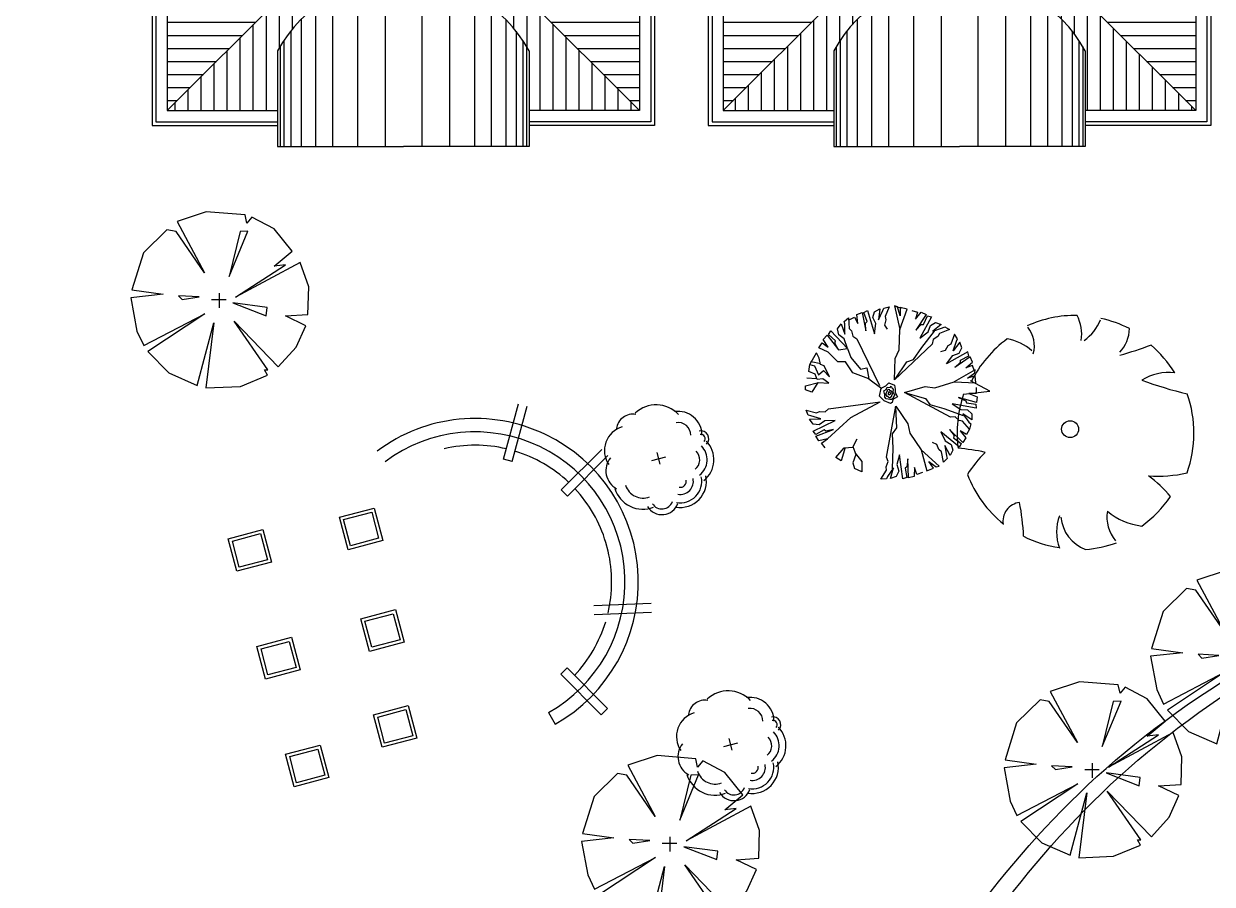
# Model space of a CAD drawing. Extents: x 225694 to 1397201, y -46174 to 794826.
# Drawn here: x 530021 to 564215, y 479209 to 503958 of the extents above; entities that cross this region are included whole.
import ezdxf

# ---------------------------------------------------------------- set-up
doc = ezdxf.new("R2010")
doc.units = 0
doc.header["$LTSCALE"] = 0.5
doc.header["$MEASUREMENT"] = 0
for name, color, linetype in [('08-树', 73, 'Continuous'), ('KJ', 8, 'Continuous'), ('TREE1', 62, 'Continuous'), ('屋顶', 135, 'Continuous'), ('树', 124, 'Continuous'), ('环境', 64, 'Continuous'), ('路', 40, 'Continuous')]:
    doc.layers.add(name, color=color, linetype=linetype)

# ---------------------------------------------------------------- blocks, each defined once
blk = doc.blocks.new('批杷')
at = {"layer": '08-树', "color": 124}
for p, q in [((-983, 2387), (-831, 2446)), ((-831, 2446), (-723, 1917)), ((-784, 2446), (-678, 2505)), ((-689, 2188), (-784, 2446)), ((-678, 2505), (-475, 1835)), ((-524, 2306), (-478, 2470)), ((-478, 2470), (-326, 2553)), ((-326, 2553), (-360, 2236)), ((-360, 2236), (-231, 2506)), ((-231, 2506), (-208, 2577)), ((-208, 2577), (-55, 2613)), ((-55, 2613), (-172, 2330)), ((296, 2576), (142, 2607)), ((601, 2507), (767, 2457)), ((767, 2457), (700, 2258)), ((700, 2258), (866, 2457)), ((866, 2457), (1016, 2391)), ((-1537, 1977), (-1438, 2120)), ((-1438, 2120), (-1325, 1821)), ((-1344, 2194), (-1224, 2295)), ((-1333, 2120), (-1344, 2194)), ((-1325, 1821), (-1333, 2120)), ((-1224, 2295), (-1200, 1990)), ((-1206, 2233), (-1054, 2316)), ((-1054, 2316), (-959, 2128)), ((-959, 2128), (-983, 2387)), ((-735, 2140), (-689, 2188)), ((-723, 1917), (-735, 2140)), ((-441, 2129), (-524, 2306)), ((-475, 1835), (-441, 2129)), ((-148, 2236), (-183, 2083)), ((-183, 2083), (-111, 1966)), ((-172, 2330), (-148, 2236)), ((1016, 2391), (717, 1941)), ((717, 1941), (866, 2108)), ((1166, 2324), (833, 1708)), ((866, 2108), (933, 2108)), ((933, 2108), (1049, 2357)), ((1049, 2357), (1166, 2324)), ((1066, 1891), (1132, 2074)), ((1132, 2074), (1282, 2158)), ((1448, 2108), (1199, 1908)), ((1282, 2158), (1448, 2108)), ((-1950, 1675), (-1841, 1796)), ((-1841, 1796), (-1506, 1373)), ((-1799, 1818), (-1731, 1918)), ((-1597, 1630), (-1799, 1818)), ((-1731, 1918), (-1248, 1412)), ((-1504, 1809), (-1537, 1977)), ((-1351, 1689), (-1504, 1809)), ((-1200, 1990), (-1137, 1917)), ((-1137, 1917), (-1099, 1765)), ((-1099, 1765), (-982, 1692)), ((833, 1708), (1066, 1891)), ((1199, 1908), (1481, 2008)), ((1348, 1758), (1215, 1675)), ((1398, 1841), (1348, 1758)), ((1681, 1958), (1398, 1841)), ((1481, 2008), (1548, 2041)), ((1548, 2041), (1681, 1958)), ((1828, 1826), (1718, 1541)), ((1914, 1695), (1828, 1826)), ((-2080, 1437), (-1981, 1580)), ((-1806, 1311), (-2080, 1437)), ((-1981, 1580), (-1812, 1455)), ((-1812, 1455), (-1950, 1675)), ((-1618, 1567), (-1597, 1630)), ((-1506, 1373), (-1618, 1567)), ((-1506, 1373), (-1248, 1412)), ((-1248, 1412), (-1351, 1689)), ((-1248, 1412), (-1154, 1152)), ((-982, 1692), (-335, 346)), ((1182, 1542), (102, 510)), ((1215, 1675), (1182, 1542)), ((1636, 1489), (1556, 1354)), ((1718, 1541), (1636, 1489)), ((1789, 1343), (1882, 1628)), ((1983, 1597), (1789, 1343)), ((1882, 1628), (1914, 1695)), ((1957, 1281), (2037, 1432)), ((2037, 1432), (1983, 1597)), ((-2340, 954), (-2143, 1291)), ((-1530, 1034), (-1806, 1311)), ((-1312, 1034), (-1530, 1034)), ((-1095, 717), (-1312, 1034)), ((-1154, 1152), (-877, 816)), ((1556, 1354), (1424, 1318)), ((2206, 1320), (1599, 973)), ((1599, 973), (1776, 1210)), ((1776, 1210), (1957, 1281)), ((2276, 1172), (1834, 862)), ((1995, 1082), (2242, 1205)), ((1997, 1016), (1995, 1082)), ((2242, 1205), (2206, 1320)), ((2346, 1024), (2276, 1172)), ((-640, 538), (-1095, 717)), ((-877, 816), (-699, 855)), ((-699, 855), (-640, 538)), ((1834, 862), (1997, 1016)), ((2151, 853), (2346, 1024)), ((2349, 925), (2151, 853)), ((2403, 760), (2349, 925)), ((-640, 538), (-264, 261)), ((-2459, 222), (-2459, 340)), ((1708, -563), (393, 145)), ((2464, -143), (1944, 3)), ((1944, 3), (2149, -88)), ((2450, 115), (2240, 117)), ((2240, 117), (2481, 20)), ((2447, 288), (2450, 115)), ((2481, 20), (2464, -143)), ((-1899, -408), (-1794, -320)), ((-1794, -320), (-313, -120)), ((-1154, -571), (-313, -120)), ((-131, -1714), (136, -244)), ((2447, -305), (1759, -180)), ((1759, -180), (2005, -344)), ((2149, -88), (2169, -151)), ((2169, -151), (2443, -185)), ((2443, -185), (2447, -305)), ((-2383, -509), (-2442, -364)), ((-2442, -364), (-2145, -435)), ((-2310, -521), (-2383, -509)), ((-2342, -622), (-2022, -607)), ((-2236, -760), (-2342, -622)), ((-2022, -607), (-2310, -521)), ((-2240, -963), (-1609, -660)), ((-2145, -435), (-2055, -397)), ((-1905, -671), (-2067, -780)), ((-2055, -397), (-1899, -408)), ((-1609, -660), (-1905, -671)), ((-1825, -1182), (-1154, -571)), ((1845, -553), (1708, -563)), ((1965, -654), (1845, -553)), ((2060, -676), (1965, -654)), ((2005, -344), (2199, -351)), ((2258, -908), (2060, -676)), ((2329, -641), (2062, -466)), ((2062, -466), (2244, -703)), ((2199, -351), (2325, -467)), ((2325, -467), (2329, -641)), ((-2166, -1058), (-2240, -963)), ((-2067, -780), (-2236, -760)), ((-1925, -924), (-2166, -1058)), ((-2158, -1104), (-1652, -917)), ((-1871, -963), (-1925, -924)), ((-1652, -917), (-1871, -963)), ((1429, -980), (1563, -1244)), ((1968, -1427), (1429, -980)), ((1680, -912), (1814, -1091)), ((2062, -1293), (1680, -912)), ((1994, -957), (2157, -1159)), ((2176, -1062), (1994, -957)), ((2258, -908), (2176, -1062)), ((2244, -703), (2296, -756)), ((2296, -756), (2258, -908)), ((-2076, -1246), (-2158, -1104)), ((-1825, -1182), (-2076, -1246)), ((-1996, -1305), (-1825, -1182)), ((-1891, -1443), (-1996, -1305)), ((1321, -1348), (1197, -1290)), ((1377, -1495), (1321, -1348)), ((1563, -1244), (1729, -1345)), ((1729, -1345), (1782, -1508)), ((1814, -1091), (1801, -1156)), ((1801, -1156), (2023, -1319)), ((2023, -1319), (1968, -1427)), ((2157, -1159), (2062, -1293)), ((249, -1643), (169, -1928)), ((342, -2337), (249, -1643)), ((1449, -1560), (1377, -1495)), ((1508, -1860), (1449, -1560)), ((1553, -1378), (1596, -1674)), ((1700, -1661), (1553, -1378)), ((1596, -1674), (1615, -1746)), ((1782, -1508), (1700, -1661)), ((-1431, -1818), (-1589, -1719)), ((-837, -2135), (-1055, -2036)), ((-138, -1986), (-80, -1841)), ((-130, -2083), (-138, -1986)), ((-80, -1841), (-131, -1714)), ((71, -2020), (-99, -2267)), ((-14, -2328), (71, -2020)), ((169, -1928), (222, -2115)), ((457, -1986), (403, -2025)), ((403, -2025), (456, -2295)), ((480, -1763), (457, -1986)), ((502, -2303), (480, -1763)), ((679, -2009), (662, -2269)), ((743, -2210), (679, -2009)), ((1615, -1746), (1508, -1860)), ((-290, -2343), (-130, -2083)), ((-133, -2333), (-290, -2343)), ((-99, -2267), (-133, -2333)), ((150, -2270), (-14, -2328)), ((222, -2115), (150, -2270)), ((456, -2295), (342, -2337)), ((662, -2269), (502, -2303)), ((907, -2153), (743, -2210))]:
    blk.add_line(p, q, dxfattribs=at)
for points in [[(252, 1958), (468, 2540), (268, 2590), (268, 2357), (185, 2607), (102, 2640), (252, 1958)], [(119, 527), (102, 510), (119, 1126), (235, 1375), (252, 1958)], [(119, 527), (451, 1026), (650, 1093), (883, 1442), (1249, 1908)], [(-2459, 340), (-2083, 439), (-1787, 420), (-1965, 538), (-2123, 519), (-2182, 677), (-2360, 756), (-2340, 954), (-2202, 915), (-2083, 657), (-1945, 776), (-1767, 598), (-1925, 915), (-2024, 954), (-2063, 1133), (-2143, 1291)], [(-2024, 974), (-2202, 1014), (-2321, 1034)], [(1816, 451), (2437, 425), (2423, 630), (2201, 558), (2413, 714), (2419, 804), (1816, 451)], [(-2103, 439), (-2281, 162), (-2459, 222)], [(-2143, 538), (-2419, 558)], [(414, 135), (393, 145), (984, 320), (1257, 286), (1816, 451)], [(414, 135), (992, -27), (1117, -196), (1521, -309), (2077, -513)], [(133, -267), (157, -867), (35, -1038), (52, -1457), (30, -2049)], [(133, -267), (136, -244), (485, -752), (537, -1022), (866, -1503)], [(-1352, -1442), (-1095, -1422), (-976, -1185)], [(-1589, -1719), (-1352, -1442)], [(-1332, -1462), (-1371, -1601), (-1431, -1818)], [(-1095, -1403), (-1015, -1640)], [(-1015, -1640), (-1095, -1878), (-1055, -2036)], [(-1035, -1601), (-837, -1838), (-837, -2135)], [(866, -1503), (1034, -2102), (1225, -2025), (1088, -1836), (1302, -1989), (1388, -1967), (866, -1503)]]:
    blk.add_lwpolyline(points, dxfattribs=at)
for points in [[(-14, -172), (-197, -89), (-330, 44), (-280, 277), (-147, 344), (-64, 427), (102, 360), (119, 244), (119, 144), (185, 27), (52, -56), (36, -139)], [(-35, -51), (-138, -31), (-178, 9), (-178, 88), (-187, 117), (-207, 191), (-138, 236), (-109, 300), (-20, 290), (5, 330), (34, 270), (59, 251), (54, 147), (103, 93), (103, 48), (79, 38), (64, -11), (39, -26), (24, -51)], [(-114, 33), (-138, 78), (-138, 132), (-104, 196), (-99, 226), (-54, 246), (-40, 201), (-15, 206), (-5, 191), (20, 157), (29, 127), (29, 97), (15, 48), (10, 33), (-5, 18), (-25, 18), (-25, -1), (-64, -1), (-69, 18), (-79, 28)], [(-74, 112), (-64, 167), (-40, 172), (-30, 152), (-10, 132), (-10, 107), (-30, 93), (-30, 78), (-49, 83), (-74, 93)]]:
    blk.add_lwpolyline(points, close=True, dxfattribs=at)
blk = doc.blocks.new('含笑')
at = {"layer": '树'}
for p, q in [((-631.7, 458.1), (-789.3, 542.6)), ((-789.3, 542.6), (-789.3, 542.6)), ((-845.5, 434), (-631.7, 458.1))]:
    blk.add_line(p, q, dxfattribs=at)
blk.add_circle((27.2, 147.7), 69.3, dxfattribs=at)
for centre, radius, start, end in [((74.1, 114.5), 965.6, 89.33215, 114.38564), ((-227.8, 923.2), 350.3, 352.07749, 26.61284), ((-501.2, 832.7), 235.9, 343.65549, 39.76), ((-64.2, 1177.9), 366.2, 304.18683, 338.5411), ((74.1, 114.5), 962.8, 62.87665, 77.70213), ((74.1, 114.5), 955.7, 126.07508, 153.62454), ((-555.8, 485.4), 407.2, 48.52033, 80.51513), ((234.2, 972.6), 278.9, 315.84539, 359.76505), ((-354.2, 3608.9), 2961.5, 285.43975, 290.70994), ((74.1, 114.5), 949.5, 31.40984, 49.47525), ((836.7, 188.3), 423.8, 83.53226, 121.6544), ((1829, 3902.1), 3566.3, 250.08649, 256.34511), ((74.1, 114.5), 973.5, 160.84261, 187.275), ((74.1, 114.5), 968.2, 340.33073, 19.42997), ((-1017.9, -1600.7), 1597, 77.37282, 85.46489), ((81.1, -798.1), 1064.6, 134.77817, 147.33147), ((74.1, 114.5), 951.2, 200.8103, 231.43916), ((738.1, 952.1), 1189.5, 266.7455, 282.01463), ((89, -1035.8), 989.3, 39.65359, 53.99299), ((-366.1, -609.5), 158.2, 97.74104, 188.81075), ((-2361.1, -833.7), 2010.1, 2.94646, 10.92381), ((74.1, 114.5), 932.8, 305.39404, 326.24638), ((316, -694.1), 399.7, 160.60085, 199.39915), ((271.2, -538.6), 322.8, 186.19115, 248.49517), ((625.6, -573.4), 296.6, 170.63138, 220.62782), ((679.7, -105.2), 544.6, 230.45823, 263.10928), ((74.1, 114.5), 947, 243.14983, 261.83562), ((74.1, 114.5), 956.7, 274.72362, 290.3277)]:
    blk.add_arc(centre, radius, start, end, dxfattribs=at)
blk = doc.blocks.new('棕榈')
at = {"layer": '树', "color": 64, "linetype": 'Continuous'}
for p, q in [((-172, 1067), (-553, 940)), ((-553, 940), (-196, 270)), ((336, 1025), (-172, 1067)), ((360, 916), (336, 1025)), ((426, 996), (360, 916)), ((717, 842), (426, 996)), ((-688, 831), (-995, 530)), ((-566, 808), (-688, 831)), ((-196, 270), (-566, 808)), ((127, 220), (373, 813)), ((270, 808), (127, 220)), ((373, 813), (270, 808)), ((953, 551), (717, 842)), ((-995, 530), (-1146, 45)), ((715, 357), (953, 551)), ((1056, 402), (209, -50)), ((209, -50), (863, 371)), ((863, 371), (715, 357)), ((1170, 85), (1056, 402)), ((-1146, 45), (-738, -11)), ((0, -192), (0, 0)), ((1159, -278), (1170, 85)), ((-738, -11), (-1159, -58)), ((-1159, -58), (-1080, -495)), ((-537, -32), (-487, -82)), ((-265, -48), (-537, -32)), ((-487, -82), (-265, -48)), ((88, -84), (-103, -84)), ((177, -127), (611, -294)), ((625, -185), (177, -127)), ((-990, -683), (-193, -267)), ((-193, -267), (-937, -763)), ((611, -294), (625, -185)), ((863, -297), (1159, -278)), ((1130, -424), (863, -297)), ((-294, -1205), (-73, -388)), ((-73, -388), (-180, -1239)), ((633, -1004), (193, -363)), ((193, -363), (770, -961)), ((1003, -707), (1130, -424)), ((-1080, -495), (-990, -683)), ((-937, -763), (-662, -1041)), ((770, -961), (1003, -707)), ((-662, -1041), (-294, -1205)), ((275, -1218), (627, -1072)), ((627, -1072), (590, -1004)), ((590, -1004), (633, -1004)), ((-180, -1239), (275, -1218))]:
    blk.add_line(p, q, dxfattribs=at)
blk = doc.blocks.new('桂花')
at = {"layer": '08-树', "linetype": 'ByBlock'}
for p, q in [((0, 0), (-316, 0)), ((-149, -187), (-149, 195))]:
    blk.add_line(p, q, dxfattribs=at)
for centre, radius, start, end in [((-612, 656), 626, 75.2533, 173.8893), ((-367, 1210), 204, 31.9374, 177.2865), ((-367, 1210), 110, 31.9374, 177.2865), ((79, 732), 688, 22.6842, 120.5814), ((-612, 656), 332, 75.2533, 173.8893), ((79, 732), 509, 22.6842, 120.5814), ((79, 732), 314, 22.6842, 120.5814), ((574, 395), 565, 335.0514, 87.0482), ((574, 395), 687, 335.0514, 87.0482), ((-743, 93), 815, 118.8409, 207.9925), ((574, 395), 344, 335.0514, 87.0482), ((574, 395), 158, 335.0514, 87.0482), ((868, -183), 294, 286.7742, 55.2785), ((868, -183), 443, 286.7742, 55.2785), ((-1031, -465), 437, 155.3763, 247.6372), ((287, -545), 475, 271.8981, 6.291), ((287, -545), 769, 271.8981, 6.291), ((-552, -692), 652, 181.4394, 289.2262), ((-59, -897), 543, 216.0983, 316.3439)]:
    blk.add_arc(centre, radius, start, end, dxfattribs=at)
blk = doc.blocks.new('GUIHUA')
at = {"layer": '树', "linetype": 'ByBlock', "xscale": 1.0944, "yscale": 1.0944, "zscale": 1.0944}
blk.add_blockref('桂花', (169, -8), dxfattribs=at)
blk = doc.blocks.new('b')
at = {"layer": 'KJ'}
h = blk.add_hatch(dxfattribs=at)
h.set_pattern_fill('LINE', color=256, scale=3000, angle=90, style=0)
h.paths.add_polyline_path([(989064, 580640), (990792, 582361), (987335, 582361)])
h.paths.add_polyline_path([(992916, 582361), (994644, 580640), (996373, 582361)])
h.paths.add_polyline_path([(1003335, 582361), (1005064, 580640), (1006792, 582361)])
h.paths.add_polyline_path([(1010644, 580640), (1012373, 582361), (1008916, 582361)])
h.paths.add_polyline_path([(1013104, 576361), (1013644, 576361), (1015894, 578611), (1015354, 578611)])
h.paths.add_polyline_path([(1015354, 574111), (1015894, 574111), (1013644, 576361), (1013104, 576361)])
h.paths.add_polyline_path([(986064, 576361), (986604, 576361), (984354, 578611), (983814, 578611)])
h.paths.add_polyline_path([(986604, 576361), (986064, 576361), (983814, 574111), (984354, 574111)])
h.paths.add_polyline_path([(984564, 576361), (985257, 576361), (983814, 577804)])
h.paths.add_polyline_path([(985257, 576361), (984564, 576361), (983814, 574917)])
h.paths.add_polyline_path([(1014451, 576361), (1015144, 576361), (1015894, 577804)])
h.paths.add_polyline_path([(1015144, 576361), (1014451, 576361), (1015894, 574917)])
h = blk.add_hatch(dxfattribs=at)
h.set_pattern_fill('LINE', color=256, scale=3000, angle=180, style=0)
h.paths.add_polyline_path([(987335, 582361), (987335, 580861), (989064, 579140), (989064, 580640)])
h.paths.add_polyline_path([(989064, 580640), (989064, 579140), (990576, 580646), (990576, 581371), (990792, 581371), (990792, 582361)])
h.paths.add_polyline_path([(992916, 582361), (992916, 581371), (993132, 581371), (993132, 580646), (994644, 579140), (994644, 580640)])
h.paths.add_polyline_path([(996373, 580861), (996373, 582361), (994644, 580640), (994644, 579140)])
h.paths.add_polyline_path([(1003335, 582361), (1003335, 580861), (1005064, 579140), (1005064, 580640)])
h.paths.add_polyline_path([(1005064, 580640), (1005064, 579140), (1006576, 580646), (1006576, 581371), (1006792, 581371), (1006792, 582361)])
h.paths.add_polyline_path([(1008916, 582361), (1008916, 581371), (1009132, 581371), (1009132, 580646), (1010644, 579140), (1010644, 580640)])
h.paths.add_polyline_path([(1012373, 580861), (1012373, 582361), (1010644, 580640), (1010644, 579140)])
h = blk.add_hatch(dxfattribs=at)
h.set_pattern_fill('LINE', color=256, scale=3000, angle=180, style=0)
h.paths.add_polyline_path([(984354, 580861), (984354, 578611), (986604, 576361), (984354, 574111), (984354, 571141), (989236, 576001)])
h.paths.add_polyline_path([(989514, 575576), (985059, 571141), (985059, 567361), (989514, 571816)])
h.paths.add_polyline_path([(994194, 575576), (994194, 571816), (998649, 567361), (998649, 571141)])
h.paths.add_polyline_path([(1005514, 571816), (1005514, 575576), (1001059, 571141), (1001059, 567361)])
h.paths.add_polyline_path([(1014649, 567361), (1014649, 571141), (1010194, 575576), (1010194, 571816)])
h.paths.add_polyline_path([(1015354, 571141), (1015354, 574111), (1013104, 576361), (1015354, 578611), (1015354, 580861), (1010473, 576001)])
h.paths.add_polyline_path([(1016434, 577129), (1015144, 576361), (1016434, 575592)])
h.paths.add_polyline_path([(983274, 575592), (984564, 576361), (983274, 577129)])
h = blk.add_hatch(dxfattribs=at)
h.set_pattern_fill('LINE', color=256, scale=3000, angle=90, style=0)
h.paths.add_polyline_path([(1010644, 579140), (1009132, 580646), (1009132, 576460), (1009132, 576001), (1010473, 576001), (1015354, 580861), (1012373, 580861)])
h.paths.add_polyline_path([(1003335, 580861), (999854, 580861), (996373, 580861), (994644, 579140), (993132, 580646), (993132, 576001), (1004736, 576001), (1006576, 576001), (1006576, 580646), (1005064, 579140)])
h.paths.add_polyline_path([(989064, 579140), (987335, 580861), (984354, 580861), (989236, 576001), (990576, 576001), (990576, 580646)])
h.paths.add_polyline_path([(995472, 569081), (995472, 567361), (998649, 567361), (994194, 571816), (989514, 571816), (985059, 567361), (988236, 567361), (988236, 569081, -0.589173)])
h.paths.add_polyline_path([(984354, 571141), (985059, 571141), (989514, 575576), (989514, 575596), (990576, 575596), (990576, 576001), (989236, 576001)])
h.paths.add_polyline_path([(1010473, 576001), (1009132, 576001), (1009132, 575596), (1010194, 575596), (1010194, 575576), (1014649, 571141), (1015354, 571141)])
h.paths.add_polyline_path([(1010194, 571816), (1005514, 571816), (1001059, 567361), (1004236, 567361), (1004236, 569081, -0.589173), (1011472, 569081), (1011472, 567361), (1014649, 567361)])
h.paths.add_polyline_path([(1001059, 571141), (1005514, 575576), (1005514, 575596), (1006576, 575596), (1006576, 576001), (1004736, 576001), (993132, 576001), (993132, 575596), (994194, 575596), (994194, 575576), (998649, 571141), (999854, 571141)])
at = {"layer": 'KJ', "linetype": 'Continuous'}
for p, q in [((991325, 571179), (991325, 566329)), ((992384, 571179), (992384, 566329)), ((1007325, 571179), (1007325, 566329)), ((1008384, 571179), (1008384, 566329)), ((990533, 570996), (990533, 566329)), ((993176, 570996), (993176, 566329)), ((1006533, 570996), (1006533, 566329)), ((1009176, 570996), (1009176, 566329)), ((989813, 570674), (989813, 566329)), ((993896, 570674), (993896, 566329)), ((1005813, 570674), (1005813, 566329)), ((1009896, 570674), (1009896, 566329)), ((989325, 570350), (989325, 566329)), ((994383, 570350), (994383, 566329)), ((1005325, 570350), (1005325, 566329)), ((1010383, 570350), (1010383, 566329)), ((988911, 569983), (988911, 566329)), ((994797, 569983), (994797, 566329)), ((1004911, 569983), (1004911, 566329)), ((1010797, 569983), (1010797, 566329)), ((988416, 569376), (988416, 566329)), ((988614, 569648), (988614, 566329)), ((995094, 569648), (995094, 566329)), ((995292, 569376), (995292, 566329)), ((1004416, 569376), (1004416, 566329)), ((1004614, 569648), (1004614, 566329)), ((1011094, 569648), (1011094, 566329)), ((1011292, 569376), (1011292, 566329)), ((988308, 569206), (988308, 566329)), ((995400, 569206), (995400, 566329)), ((1004308, 569206), (1004308, 566329)), ((1011400, 569206), (1011400, 566329))]:
    blk.add_line(p, q, dxfattribs=at)
at = {"layer": '屋顶'}
for p, q in [((991224, 582793), (986935, 582793)), ((986935, 581293), (986935, 582793)), ((991116, 582685), (987035, 582685)), ((987035, 581185), (987035, 582685)), ((991116, 581371), (991116, 582685)), ((991224, 581371), (991224, 582793)), ((992484, 581371), (992484, 582793)), ((992484, 582793), (996773, 582793)), ((992592, 582685), (996673, 582685)), ((992592, 581371), (992592, 582685)), ((996673, 581185), (996673, 582685)), ((996773, 581293), (996773, 582793)), ((1007224, 582793), (1002935, 582793)), ((1002935, 581293), (1002935, 582793)), ((1007116, 582685), (1003035, 582685)), ((1003035, 581185), (1003035, 582685)), ((1007116, 581371), (1007116, 582685)), ((1007224, 581371), (1007224, 582793)), ((1008484, 581371), (1008484, 582793)), ((1008484, 582793), (1012773, 582793)), ((1008592, 581371), (1008592, 582685)), ((1008592, 582685), (1012673, 582685)), ((1012673, 581185), (1012673, 582685)), ((1012773, 581293), (1012773, 582793)), ((990792, 582361), (987335, 582361)), ((987335, 582361), (989064, 580640)), ((987335, 580861), (987335, 582361)), ((990792, 582361), (989064, 580640)), ((990792, 581371), (990792, 582361)), ((990792, 581371), (990792, 582361)), ((992916, 582361), (996373, 582361)), ((992916, 582361), (994644, 580640)), ((992916, 581371), (992916, 582361)), ((996373, 582361), (994644, 580640)), ((996373, 580861), (996373, 582361)), ((1006792, 582361), (1003335, 582361)), ((1003335, 582361), (1005064, 580640)), ((1003335, 580861), (1003335, 582361)), ((1006792, 582361), (1005064, 580640)), ((1006792, 581371), (1006792, 582361)), ((1008916, 581371), (1008916, 582361)), ((1008916, 582361), (1010644, 580640)), ((1008916, 581371), (1008916, 582361)), ((1008916, 582361), (1012373, 582361)), ((1012373, 582361), (1010644, 580640)), ((1012373, 580861), (1012373, 582361)), ((993132, 581371), (990576, 581371)), ((990576, 581371), (990576, 576460)), ((990576, 581371), (990576, 575128)), ((993132, 581371), (993132, 576460)), ((993132, 575128), (993132, 581371)), ((1006576, 581371), (1009132, 581371)), ((1006576, 575128), (1006576, 581371)), ((1006576, 581371), (1006576, 576460)), ((1009132, 581371), (1009132, 575128)), ((1009132, 581371), (1009132, 576460)), ((986935, 581293), (983922, 581293)), ((983922, 581293), (983922, 579043)), ((987035, 581185), (984030, 581185)), ((984030, 581185), (984030, 578935)), ((993024, 581263), (990684, 581263)), ((990684, 581263), (990684, 575236)), ((993024, 575236), (993024, 581263)), ((996673, 581185), (1003035, 581185)), ((996773, 581293), (1002935, 581293)), ((1006684, 581263), (1009024, 581263)), ((1006684, 575236), (1006684, 581263)), ((1009024, 581263), (1009024, 575236)), ((1012673, 581185), (1015678, 581185)), ((1012773, 581293), (1015786, 581293)), ((1015678, 581185), (1015678, 578935)), ((1015786, 581293), (1015786, 579043)), ((987335, 580861), (984354, 580861)), ((984354, 580861), (989236, 576001)), ((984354, 580861), (984354, 578611)), ((987335, 580861), (989064, 579140)), ((990576, 580646), (989064, 579140)), ((989064, 580640), (989064, 579140)), ((993132, 580646), (994644, 579140)), ((996373, 580861), (994644, 579140)), ((994644, 580640), (994644, 579140)), ((996373, 580861), (999854, 580861)), ((1003335, 580861), (999854, 580861)), ((1003335, 580861), (1005064, 579140)), ((1006576, 580646), (1005064, 579140)), ((1005064, 580640), (1005064, 579140)), ((1009132, 580646), (1010644, 579140)), ((1015354, 580861), (1010473, 576001)), ((1012373, 580861), (1010644, 579140)), ((1010644, 580640), (1010644, 579140)), ((1012373, 580861), (1015354, 580861)), ((1015354, 580861), (1015354, 578611)), ((983922, 579043), (983382, 579043)), ((983382, 579043), (983382, 577983)), ((984030, 578935), (983490, 578935)), ((983490, 578935), (983490, 577938)), ((1015678, 578935), (1016218, 578935)), ((1015786, 579043), (1016326, 579043)), ((1016218, 578935), (1016218, 577938)), ((1016326, 579043), (1016326, 577983)), ((983814, 578611), (983814, 577804)), ((983814, 578611), (986064, 576361)), ((984354, 578611), (983814, 578611)), ((984354, 578611), (986604, 576361)), ((1015354, 578611), (1013104, 576361)), ((1015894, 578611), (1013644, 576361)), ((1015354, 578611), (1015894, 578611)), ((1015894, 578611), (1015894, 577804)), ((983382, 577983), (982842, 577443)), ((983490, 577938), (982950, 577398)), ((1016218, 577938), (1016758, 577398)), ((1016326, 577983), (1016866, 577443)), ((983814, 577804), (983274, 577264)), ((983814, 577804), (985257, 576361)), ((984564, 576361), (983814, 577804)), ((1015894, 577804), (1014451, 576361)), ((1015144, 576361), (1015894, 577804)), ((1015894, 577804), (1016434, 577264)), ((982842, 577443), (982842, 575278)), ((982950, 577398), (982950, 575323)), ((983274, 577264), (983274, 575457)), ((1016434, 577264), (1016434, 575457)), ((1016758, 577398), (1016758, 575323)), ((1016866, 577443), (1016866, 575278)), ((984564, 576361), (983274, 577129)), ((1015144, 576361), (1016434, 577129)), ((984564, 576361), (983274, 575592)), ((983814, 574917), (985257, 576361)), ((984564, 576361), (983814, 574917)), ((983814, 574111), (986064, 576361)), ((984354, 574111), (986604, 576361)), ((984564, 576361), (985257, 576361)), ((986064, 576361), (986604, 576361)), ((1013644, 576361), (1013104, 576361)), ((1015354, 574111), (1013104, 576361)), ((1015894, 574111), (1013644, 576361)), ((1015894, 574917), (1014451, 576361)), ((1015144, 576361), (1014451, 576361)), ((1015144, 576361), (1015894, 574917)), ((1015144, 576361), (1016434, 575592)), ((984354, 571141), (989236, 576001)), ((989236, 576001), (990576, 576001)), ((1004736, 576001), (993132, 576001)), ((1004736, 576001), (1006576, 576001)), ((1010473, 576001), (1009132, 576001)), ((1015354, 571141), (1010473, 576001)), ((985059, 571141), (989514, 575576)), ((989514, 575596), (990576, 575596)), ((989514, 575596), (989514, 571816)), ((994194, 575596), (993132, 575596)), ((994194, 575596), (994194, 571816)), ((998649, 571141), (994194, 575576)), ((1001059, 571141), (1005514, 575576)), ((1005514, 575596), (1006576, 575596)), ((1005514, 575596), (1005514, 571816)), ((1010194, 575596), (1009132, 575596)), ((1010194, 575596), (1010194, 571816)), ((1014649, 571141), (1010194, 575576)), ((982842, 575278), (983382, 574738)), ((982950, 575323), (983490, 574783)), ((983274, 575457), (983814, 574917)), ((989630, 575480), (990576, 575480)), ((989630, 575480), (989630, 571932)), ((990684, 575236), (993024, 575236)), ((994078, 575480), (993132, 575480)), ((994078, 575480), (994078, 571932)), ((1005630, 575480), (1005630, 571932)), ((1005630, 575480), (1006576, 575480)), ((1009024, 575236), (1006684, 575236)), ((1010078, 575480), (1009132, 575480)), ((1010078, 575480), (1010078, 571932)), ((1016434, 575457), (1015894, 574917)), ((1016758, 575323), (1016218, 574783)), ((1016866, 575278), (1016326, 574738)), ((983814, 574917), (983814, 574111)), ((990576, 575128), (993132, 575128)), ((1009132, 575128), (1006576, 575128)), ((1015894, 574917), (1015894, 574111)), ((983382, 574738), (983382, 573679)), ((983490, 574783), (983490, 573787)), ((1016218, 574783), (1016218, 573787)), ((1016326, 574738), (1016326, 573679)), ((983490, 573787), (984030, 573787)), ((983814, 574111), (984354, 574111)), ((984030, 573787), (984030, 570817)), ((984354, 574111), (984354, 571141)), ((1015894, 574111), (1015354, 574111)), ((1015354, 574111), (1015354, 571141)), ((1015678, 573787), (1015678, 570817)), ((1016218, 573787), (1015678, 573787)), ((983382, 573679), (983922, 573679)), ((983922, 573679), (983922, 570709)), ((1015786, 573679), (1015786, 570709)), ((1016326, 573679), (1015786, 573679)), ((985059, 567361), (989514, 571816)), ((994194, 571816), (989514, 571816)), ((994078, 571932), (989630, 571932)), ((998649, 567361), (994194, 571816)), ((1001059, 567361), (1005514, 571816)), ((1005514, 571816), (1010194, 571816)), ((1005630, 571932), (1010078, 571932)), ((1014649, 567361), (1010194, 571816)), ((984354, 571141), (985059, 571141)), ((985059, 571141), (985059, 567361)), ((999854, 571141), (998649, 571141)), ((998649, 571141), (998649, 567361)), ((999854, 571141), (1001059, 571141)), ((1001059, 571141), (1001059, 567361)), ((1015354, 571141), (1014649, 571141)), ((1014649, 571141), (1014649, 567361)), ((983922, 570709), (984627, 570709)), ((984030, 570817), (984735, 570817)), ((984627, 570709), (984627, 566929)), ((984735, 570817), (984735, 567037)), ((1000735, 570817), (998973, 570817)), ((998973, 570817), (998973, 567037)), ((1000627, 570709), (999081, 570709)), ((999081, 570709), (999081, 566929)), ((1000627, 570709), (1000627, 566929)), ((1000735, 570817), (1000735, 567037)), ((1014973, 570817), (1014973, 567037)), ((1015678, 570817), (1014973, 570817)), ((1015081, 570709), (1015081, 566929)), ((1015786, 570709), (1015081, 570709)), ((988236, 569081), (988236, 566329)), ((995472, 569081), (995472, 566329)), ((1004236, 569081), (1004236, 566329)), ((1011472, 569081), (1011472, 566329)), ((985059, 567361), (988236, 567361)), ((998649, 567361), (995472, 567361)), ((1001059, 567361), (1004236, 567361)), ((1014649, 567361), (1011472, 567361)), ((984735, 567037), (988236, 567037)), ((998973, 567037), (995472, 567037)), ((1000735, 567037), (1004236, 567037)), ((1014973, 567037), (1011472, 567037)), ((984627, 566929), (988236, 566929)), ((999081, 566929), (995472, 566929)), ((1000627, 566929), (1004236, 566929)), ((1015081, 566929), (1011472, 566929)), ((988236, 566329), (991854, 566329)), ((995472, 566329), (991854, 566329)), ((1004236, 566329), (1007854, 566329)), ((1011472, 566329), (1007854, 566329))]:
    blk.add_line(p, q, dxfattribs=at)
for centre in [(991854, 567077), (1007854, 567077)]:
    blk.add_arc(centre, 4136, 28.9891, 151.0109, dxfattribs=at)

msp = doc.modelspace()

# ---------------------------------------------------------------- linework, layer by layer
at = {"layer": 'TREE1', "color": 7}
for points in [[(539103.5, 489764.8), (540099.5, 490029.8), (540348.9, 489092.5), (539352.9, 488827.5)], [(539221, 489696.7), (540031.4, 489912.3), (540231.4, 489160.6), (539421, 488945)], [(535904.9, 489147.4), (536900.9, 489412.3), (537150.2, 488475), (536154.3, 488210.1)], [(536022.4, 489079.3), (536832.8, 489294.9), (537032.8, 488543.1), (536222.3, 488327.5)], [(539721.4, 486843.3), (540717.4, 487108.3), (540966.7, 486171), (539970.8, 485906.1)], [(539838.9, 486775.2), (540649.3, 486990.8), (540849.3, 486239.1), (540038.8, 486023.5)], [(536729.6, 486047.4), (537725.5, 486312.4), (537974.9, 485375.1), (536978.9, 485110.2)], [(536847, 485979.3), (537657.4, 486194.9), (537857.4, 485443.2), (537047, 485227.6)], [(540086.5, 484084.1), (541082.5, 484349.1), (541331.8, 483411.8), (540335.9, 483146.9)], [(540204, 484016), (541014.4, 484231.6), (541214.4, 483479.9), (540404, 483264.3)], [(537554.2, 482947.5), (538550.2, 483212.5), (538799.5, 482275.2), (537803.6, 482010.2)], [(537671.7, 482879.4), (538482.1, 483095), (538682.1, 482343.3), (537871.7, 482127.7)]]:
    msp.add_lwpolyline(points, close=True, dxfattribs=at)
at = {"layer": '环境', "color": 7}
for p, q in [((543825.8, 491434.3), (544256.1, 493029)), ((544072.9, 491367.6), (544503.3, 492962.3)), ((545479.7, 490552), (546649.7, 491717.9)), ((544072.9, 491367.6), (543825.8, 491434.3)), ((545660.4, 490370.7), (546830.4, 491536.5)), ((545660.4, 490370.7), (545479.7, 490552)), ((546834.3, 488792.7), (546768.4, 489040.1)), ((546419.2, 487225.2), (548069.7, 487289.4)), ((546429.1, 486969.4), (548079.6, 487033.6)), ((545470.2, 485252.9), (545651.5, 485433.6)), ((545470.2, 485252.9), (546636, 484082.8)), ((545651.5, 485433.6), (546817.4, 484263.5)), ((546636, 484082.8), (546817.4, 484263.5)), ((545122.3, 484148.5), (545310.7, 483813.9))]:
    msp.add_line(p, q, dxfattribs=at)
for radius, start, end in [(4697, 299.37865, 126.8998), (4313, 299.37865, 126.8998), (3929, 76.76399, 103.03018), (3929, 46.76399, 73.03018), (3929, 16.76399, 43.03018), (3929, 346.76399, 13.03018), (3929, 316.76399, 343.03018)]:
    msp.add_arc((543006.4, 487906.9), radius, start, end, dxfattribs=at)
at = {"layer": '路', "color": 7}
for radius, start, end in [(193777, 141.424863, 159.59733), (187777, 145.737187, 163.448239)]:
    msp.add_arc((694357.5, 427508.1), radius, start, end, dxfattribs=at)
for points in [[(553101.4, 417688.9), (549728.2, 422206.6), (543021.5, 431188.9), (556876.4, 441739.4), (556629.4, 455530.5), (550022.4, 466092.4), (555881.1, 476861.3), (562293.5, 484681.4), (574569.6, 490131), (579698, 478078.4), (592603.4, 479361), (599953.3, 489939.7), (612573.2, 480549.6), (620705.9, 491539), (628964.4, 500312.3), (647942.3, 493233.1), (641878.6, 510856.5), (648155.1, 520301.5), (647837, 532724.8), (659124.5, 536520.4), (666190.4, 544921.6), (676667.9, 542037.2), (685285.3, 539216.9), (692250.4, 544496.6), (701425.3, 539493), (706458.9, 544918.1), (709236.7, 547912)], [(553745.5, 417688.9), (550372.3, 422206.6), (543665.6, 431188.9), (557520.4, 441739.4), (557273.4, 455530.5), (550666.5, 466092.4), (556525.2, 476861.3), (562937.6, 484681.4), (575213.7, 490131), (580342.1, 478078.4), (593247.5, 479361), (600597.4, 489939.7), (613217.3, 480549.6), (621350, 491539), (629608.5, 500312.3), (648586.4, 493233.1), (642522.7, 510856.5), (648799.1, 520301.5), (648481.1, 532724.8), (659768.6, 536520.4), (666834.5, 544921.6), (677312, 542037.2), (685929.3, 539216.9), (692894.5, 544496.6), (702069.4, 539493), (707103, 544918.1), (709880.7, 547912)]]:
    msp.add_open_spline(points, degree=3, knots=[0, 0, 0, 0, 14427.2896194, 28684.5625826, 41813.7522732, 52705.2155961, 63262.7905587, 74483.0928484, 85762.2605936, 93119.153961, 107355.6559832, 114359.7475777, 127672.2000607, 138947.3166207, 149121.1998097, 163357.697375, 177033.0047384, 185159.3922129, 198301.1106652, 208161.8521645, 217572.0777821, 228569.6187249, 237392.0694759, 243284.2380735, 252106.6841135, 262970.405513, 262970.405513, 262970.405513, 262970.405513], dxfattribs=at)

# ---------------------------------------------------------------- block references
at = {"layer": '08-树', "color": 7}
msp.add_blockref('批杷', (554972.9, 493204.9), dxfattribs=at)
at = {"layer": 'KJ', "color": 7}
msp.add_blockref('b', (-450910.4, -65900.3), dxfattribs=at)
at = {"layer": '树', "color": 7}
for name, p, xscale, yscale, zscale in [('棕榈', (535651.5, 496206), 2.197147679980844, 2.197147679980844, 2.19714768), ('含笑', (560030.7, 491779.7), 3.510000000009313, 3.510000000009313, 3.510000000000001), ('棕榈', (564990, 485893.1), 2.197147679980844, 2.197147679980844, 2.19714768), ('棕榈', (560771.4, 482688), 2.197147679980844, 2.197147679980844, 2.19714768), ('棕榈', (548619.2, 480568.1), 2.197147679980844, 2.197147679980844, 2.19714768)]:
    msp.add_blockref(name, p, dxfattribs=dict(at, xscale=xscale, yscale=yscale, zscale=zscale))
at = {"layer": '树', "color": 7, "rotation": 284.9686464037668}
for p in [(548293.8, 491458.7), (550366.2, 483232.6)]:
    msp.add_blockref('GUIHUA', p, dxfattribs=at)

doc.saveas('drawing.dxf')
